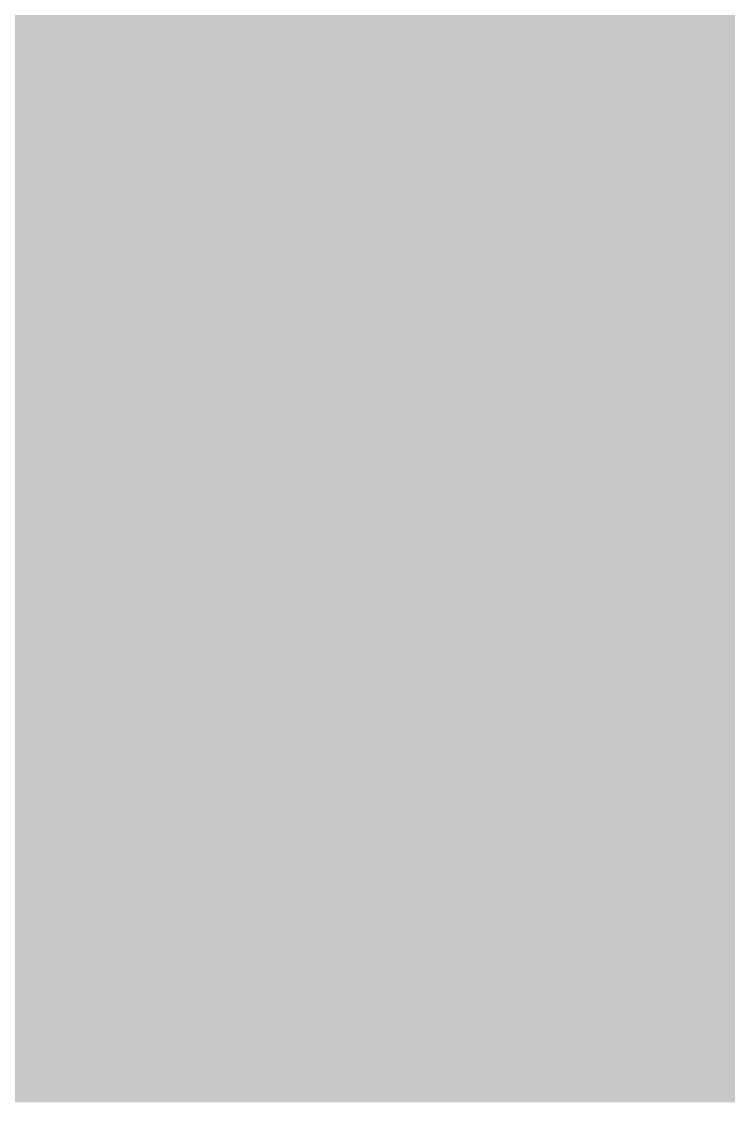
# Model space of a CAD drawing. Extents: x 0 to 100, y 0 to 127.
# Drawn here: x 36.8 to 72.9, y 0 to 55.1 of the extents above; entities that cross this region are included whole.
import ezdxf

# ---------------------------------------------------------------- set-up
doc = ezdxf.new("R2010")
doc.units = 0

msp = doc.modelspace()

# ---------------------------------------------------------------- linework, layer by layer
at = {"layer": '', "color": 0}
for points in [[(65.277778, 54.381306), (66.666667, 54.381306), (65.277778, 69.719624), (66.666667, 69.719624)], [(62.5, 52.986914), (65.277778, 52.986914), (62.5, 68.325231), (65.277778, 68.325231)], [(56.944444, 54.381306), (58.333333, 54.381306), (56.944444, 61.353269), (58.333333, 61.353269)], [(61.111111, 52.986914), (62.5, 52.986914), (61.111111, 59.958876), (62.5, 59.958876)], [(36.111111, 26.493457), (37.5, 26.493457), (36.111111, 58.564484), (37.5, 58.564484)], [(47.222222, 54.381306), (48.611111, 54.381306), (47.222222, 58.564484), (48.611111, 58.564484)], [(37.5, 54.381306), (38.888889, 54.381306), (37.5, 57.170091), (38.888889, 57.170091)], [(48.611111, 54.381306), (50, 54.381306), (48.611111, 57.170091), (50, 57.170091)], [(38.888889, 54.381306), (47.222222, 54.381306), (38.888889, 55.775699), (47.222222, 55.775699)], [(50, 54.381306), (56.944444, 54.381306), (50, 55.775699), (56.944444, 55.775699)], [(58.333333, 52.986914), (61.111111, 52.986914), (58.333333, 55.775699), (61.111111, 55.775699)], [(66.666667, 54.381306), (72.222222, 54.381306), (66.666667, 55.775699), (72.222222, 55.775699)], [(72.222222, 52.986914), (73.611111, 52.986914), (72.222222, 55.775699), (73.611111, 55.775699)], [(37.5, 48.803737), (38.888889, 48.803737), (37.5, 54.381306), (38.888889, 54.381306)], [(38.888889, 52.986914), (50, 52.986914), (38.888889, 54.381306), (50, 54.381306)], [(50, 52.986914), (54.166667, 52.986914), (50, 54.381306), (54.166667, 54.381306)], [(54.166667, 52.986914), (55.555556, 52.986914), (54.166667, 54.381306), (55.555556, 54.381306)], [(55.555556, 47.409344), (58.333333, 47.409344), (55.555556, 54.381306), (58.333333, 54.381306)], [(65.277778, 51.592521), (66.666667, 51.592521), (65.277778, 54.381306), (66.666667, 54.381306)], [(66.666667, 51.592521), (70.833333, 51.592521), (66.666667, 54.381306), (70.833333, 54.381306)], [(70.833333, 51.592521), (72.222222, 51.592521), (70.833333, 54.381306), (72.222222, 54.381306)], [(38.888889, 50.198129), (41.666667, 50.198129), (38.888889, 52.986914), (41.666667, 52.986914)], [(41.666667, 51.592521), (50, 51.592521), (41.666667, 52.986914), (50, 52.986914)], [(50, 51.592521), (51.388889, 51.592521), (50, 52.986914), (51.388889, 52.986914)], [(51.388889, 47.409344), (55.555556, 47.409344), (51.388889, 52.986914), (55.555556, 52.986914)], [(58.333333, 51.592521), (59.722222, 51.592521), (58.333333, 52.986914), (59.722222, 52.986914)], [(59.722222, 51.592521), (62.5, 51.592521), (59.722222, 52.986914), (62.5, 52.986914)], [(62.5, 50.198129), (63.888889, 50.198129), (62.5, 52.986914), (63.888889, 52.986914)], [(63.888889, 50.198129), (65.277778, 50.198129), (63.888889, 52.986914), (65.277778, 52.986914)], [(72.222222, 32.071027), (73.611111, 32.071027), (72.222222, 52.986914), (73.611111, 52.986914)], [(41.666667, 50.198129), (44.444444, 50.198129), (41.666667, 51.592521), (44.444444, 51.592521)], [(44.444444, 40.437382), (45.833333, 40.437382), (44.444444, 51.592521), (45.833333, 51.592521)], [(45.833333, 50.198129), (47.222222, 50.198129), (45.833333, 51.592521), (47.222222, 51.592521)], [(47.222222, 50.198129), (51.388889, 50.198129), (47.222222, 51.592521), (51.388889, 51.592521)], [(58.333333, 50.198129), (61.111111, 50.198129), (58.333333, 51.592521), (61.111111, 51.592521)], [(61.111111, 48.803737), (62.5, 48.803737), (61.111111, 51.592521), (62.5, 51.592521)], [(65.277778, 50.198129), (69.444444, 50.198129), (65.277778, 51.592521), (69.444444, 51.592521)], [(69.444444, 48.803737), (70.833333, 48.803737), (69.444444, 51.592521), (70.833333, 51.592521)], [(70.833333, 36.254204), (72.222222, 36.254204), (70.833333, 51.592521), (72.222222, 51.592521)], [(38.888889, 47.409344), (44.444444, 47.409344), (38.888889, 50.198129), (44.444444, 50.198129)], [(45.833333, 39.042989), (47.222222, 39.042989), (45.833333, 50.198129), (47.222222, 50.198129)], [(47.222222, 48.803737), (48.611111, 48.803737), (47.222222, 50.198129), (48.611111, 50.198129)], [(48.611111, 48.803737), (50, 48.803737), (48.611111, 50.198129), (50, 50.198129)], [(50, 48.803737), (51.388889, 48.803737), (50, 50.198129), (51.388889, 50.198129)], [(58.333333, 48.803737), (59.722222, 48.803737), (58.333333, 50.198129), (59.722222, 50.198129)], [(59.722222, 47.409344), (61.111111, 47.409344), (59.722222, 50.198129), (61.111111, 50.198129)], [(62.5, 48.803737), (66.666667, 48.803737), (62.5, 50.198129), (66.666667, 50.198129)], [(66.666667, 48.803737), (68.055556, 48.803737), (66.666667, 50.198129), (68.055556, 50.198129)], [(68.055556, 48.803737), (69.444444, 48.803737), (68.055556, 50.198129), (69.444444, 50.198129)], [(37.5, 47.409344), (38.888889, 47.409344), (37.5, 48.803737), (38.888889, 48.803737)], [(47.222222, 39.042989), (48.611111, 39.042989), (47.222222, 48.803737), (48.611111, 48.803737)], [(48.611111, 47.409344), (50, 47.409344), (48.611111, 48.803737), (50, 48.803737)], [(50, 40.437382), (51.388889, 40.437382), (50, 48.803737), (51.388889, 48.803737)], [(58.333333, 46.014952), (59.722222, 46.014952), (58.333333, 48.803737), (59.722222, 48.803737)], [(61.111111, 47.409344), (65.277778, 47.409344), (61.111111, 48.803737), (65.277778, 48.803737)], [(65.277778, 47.409344), (68.055556, 47.409344), (65.277778, 48.803737), (68.055556, 48.803737)], [(68.055556, 47.409344), (69.444444, 47.409344), (68.055556, 48.803737), (69.444444, 48.803737)], [(69.444444, 47.409344), (70.833333, 47.409344), (69.444444, 48.803737), (70.833333, 48.803737)], [(37.5, 46.014952), (38.888889, 46.014952), (37.5, 47.409344), (38.888889, 47.409344)], [(38.888889, 41.831774), (43.055556, 41.831774), (38.888889, 47.409344), (43.055556, 47.409344)], [(43.055556, 46.014952), (44.444444, 46.014952), (43.055556, 47.409344), (44.444444, 47.409344)], [(48.611111, 39.042989), (50, 39.042989), (48.611111, 47.409344), (50, 47.409344)], [(51.388889, 41.831774), (54.166667, 41.831774), (51.388889, 47.409344), (54.166667, 47.409344)], [(54.166667, 46.014952), (56.944444, 46.014952), (54.166667, 47.409344), (56.944444, 47.409344)], [(56.944444, 44.620559), (58.333333, 44.620559), (56.944444, 47.409344), (58.333333, 47.409344)], [(59.722222, 46.014952), (61.111111, 46.014952), (59.722222, 47.409344), (61.111111, 47.409344)], [(61.111111, 46.014952), (62.5, 46.014952), (61.111111, 47.409344), (62.5, 47.409344)], [(62.5, 46.014952), (63.888889, 46.014952), (62.5, 47.409344), (63.888889, 47.409344)], [(63.888889, 46.014952), (66.666667, 46.014952), (63.888889, 47.409344), (66.666667, 47.409344)], [(66.666667, 46.014952), (68.055556, 46.014952), (66.666667, 47.409344), (68.055556, 47.409344)], [(68.055556, 30.676634), (69.444444, 30.676634), (68.055556, 47.409344), (69.444444, 47.409344)], [(69.444444, 46.014952), (70.833333, 46.014952), (69.444444, 47.409344), (70.833333, 47.409344)], [(37.5, 43.226167), (38.888889, 43.226167), (37.5, 46.014952), (38.888889, 46.014952)], [(43.055556, 40.437382), (44.444444, 40.437382), (43.055556, 46.014952), (44.444444, 46.014952)], [(54.166667, 43.226167), (56.944444, 43.226167), (54.166667, 46.014952), (56.944444, 46.014952)], [(58.333333, 43.226167), (59.722222, 43.226167), (58.333333, 46.014952), (59.722222, 46.014952)], [(59.722222, 44.620559), (61.111111, 44.620559), (59.722222, 46.014952), (61.111111, 46.014952)], [(61.111111, 44.620559), (62.5, 44.620559), (61.111111, 46.014952), (62.5, 46.014952)], [(62.5, 43.226167), (65.277778, 43.226167), (62.5, 46.014952), (65.277778, 46.014952)], [(65.277778, 44.620559), (66.666667, 44.620559), (65.277778, 46.014952), (66.666667, 46.014952)], [(66.666667, 39.042989), (68.055556, 39.042989), (66.666667, 46.014952), (68.055556, 46.014952)], [(69.444444, 43.226167), (70.833333, 43.226167), (69.444444, 46.014952), (70.833333, 46.014952)], [(56.944444, 43.226167), (58.333333, 43.226167), (56.944444, 44.620559), (58.333333, 44.620559)], [(59.722222, 43.226167), (61.111111, 43.226167), (59.722222, 44.620559), (61.111111, 44.620559)], [(61.111111, 40.437382), (62.5, 40.437382), (61.111111, 44.620559), (62.5, 44.620559)], [(65.277778, 36.254204), (66.666667, 36.254204), (65.277778, 44.620559), (66.666667, 44.620559)], [(37.5, 25.099065), (38.888889, 25.099065), (37.5, 43.226167), (38.888889, 43.226167)], [(54.166667, 41.831774), (55.555556, 41.831774), (54.166667, 43.226167), (55.555556, 43.226167)], [(55.555556, 41.831774), (56.944444, 41.831774), (55.555556, 43.226167), (56.944444, 43.226167)], [(56.944444, 41.831774), (58.333333, 41.831774), (56.944444, 43.226167), (58.333333, 43.226167)], [(58.333333, 41.831774), (59.722222, 41.831774), (58.333333, 43.226167), (59.722222, 43.226167)], [(59.722222, 39.042989), (61.111111, 39.042989), (59.722222, 43.226167), (61.111111, 43.226167)], [(62.5, 41.831774), (63.888889, 41.831774), (62.5, 43.226167), (63.888889, 43.226167)], [(63.888889, 41.831774), (65.277778, 41.831774), (63.888889, 43.226167), (65.277778, 43.226167)], [(69.444444, 41.831774), (70.833333, 41.831774), (69.444444, 43.226167), (70.833333, 43.226167)], [(38.888889, 1.394392), (40.277778, 1.394392), (38.888889, 41.831774), (40.277778, 41.831774)], [(40.277778, 40.437382), (43.055556, 40.437382), (40.277778, 41.831774), (43.055556, 41.831774)], [(51.388889, 40.437382), (52.777778, 40.437382), (51.388889, 41.831774), (52.777778, 41.831774)], [(52.777778, 40.437382), (54.166667, 40.437382), (52.777778, 41.831774), (54.166667, 41.831774)], [(54.166667, 40.437382), (56.944444, 40.437382), (54.166667, 41.831774), (56.944444, 41.831774)], [(56.944444, 36.254204), (59.722222, 36.254204), (56.944444, 41.831774), (59.722222, 41.831774)], [(62.5, 40.437382), (63.888889, 40.437382), (62.5, 41.831774), (63.888889, 41.831774)], [(63.888889, 26.493457), (65.277778, 26.493457), (63.888889, 41.831774), (65.277778, 41.831774)], [(69.444444, 40.437382), (70.833333, 40.437382), (69.444444, 41.831774), (70.833333, 41.831774)], [(40.277778, 16.73271), (41.666667, 16.73271), (40.277778, 40.437382), (41.666667, 40.437382)], [(41.666667, 39.042989), (43.055556, 39.042989), (41.666667, 40.437382), (43.055556, 40.437382)], [(43.055556, 39.042989), (45.833333, 39.042989), (43.055556, 40.437382), (45.833333, 40.437382)], [(50, 39.042989), (51.388889, 39.042989), (50, 40.437382), (51.388889, 40.437382)], [(51.388889, 39.042989), (52.777778, 39.042989), (51.388889, 40.437382), (52.777778, 40.437382)], [(52.777778, 39.042989), (54.166667, 39.042989), (52.777778, 40.437382), (54.166667, 40.437382)], [(54.166667, 39.042989), (55.555556, 39.042989), (54.166667, 40.437382), (55.555556, 40.437382)], [(55.555556, 39.042989), (56.944444, 39.042989), (55.555556, 40.437382), (56.944444, 40.437382)], [(61.111111, 39.042989), (62.5, 39.042989), (61.111111, 40.437382), (62.5, 40.437382)], [(62.5, 26.493457), (63.888889, 26.493457), (62.5, 40.437382), (63.888889, 40.437382)], [(69.444444, 39.042989), (70.833333, 39.042989), (69.444444, 40.437382), (70.833333, 40.437382)], [(41.666667, 34.859812), (43.055556, 34.859812), (41.666667, 39.042989), (43.055556, 39.042989)], [(43.055556, 37.648597), (44.444444, 37.648597), (43.055556, 39.042989), (44.444444, 39.042989)], [(44.444444, 37.648597), (45.833333, 37.648597), (44.444444, 39.042989), (45.833333, 39.042989)], [(45.833333, 33.465419), (47.222222, 33.465419), (45.833333, 39.042989), (47.222222, 39.042989)], [(47.222222, 37.648597), (48.611111, 37.648597), (47.222222, 39.042989), (48.611111, 39.042989)], [(48.611111, 36.254204), (50, 36.254204), (48.611111, 39.042989), (50, 39.042989)], [(50, 37.648597), (51.388889, 37.648597), (50, 39.042989), (51.388889, 39.042989)], [(51.388889, 36.254204), (54.166667, 36.254204), (51.388889, 39.042989), (54.166667, 39.042989)], [(54.166667, 37.648597), (55.555556, 37.648597), (54.166667, 39.042989), (55.555556, 39.042989)], [(55.555556, 33.465419), (56.944444, 33.465419), (55.555556, 39.042989), (56.944444, 39.042989)], [(59.722222, 37.648597), (61.111111, 37.648597), (59.722222, 39.042989), (61.111111, 39.042989)], [(61.111111, 27.887849), (62.5, 27.887849), (61.111111, 39.042989), (62.5, 39.042989)], [(66.666667, 37.648597), (68.055556, 37.648597), (66.666667, 39.042989), (68.055556, 39.042989)], [(69.444444, 32.071027), (70.833333, 32.071027), (69.444444, 39.042989), (70.833333, 39.042989)], [(43.055556, 36.254204), (44.444444, 36.254204), (43.055556, 37.648597), (44.444444, 37.648597)], [(44.444444, 36.254204), (45.833333, 36.254204), (44.444444, 37.648597), (45.833333, 37.648597)], [(47.222222, 32.071027), (48.611111, 32.071027), (47.222222, 37.648597), (48.611111, 37.648597)], [(50, 36.254204), (51.388889, 36.254204), (50, 37.648597), (51.388889, 37.648597)], [(54.166667, 32.071027), (55.555556, 32.071027), (54.166667, 37.648597), (55.555556, 37.648597)], [(59.722222, 36.254204), (61.111111, 36.254204), (59.722222, 37.648597), (61.111111, 37.648597)], [(66.666667, 34.859812), (68.055556, 34.859812), (66.666667, 37.648597), (68.055556, 37.648597)], [(43.055556, 34.859812), (44.444444, 34.859812), (43.055556, 36.254204), (44.444444, 36.254204)], [(44.444444, 34.859812), (45.833333, 34.859812), (44.444444, 36.254204), (45.833333, 36.254204)], [(48.611111, 34.859812), (50, 34.859812), (48.611111, 36.254204), (50, 36.254204)], [(50, 34.859812), (52.777778, 34.859812), (50, 36.254204), (52.777778, 36.254204)], [(52.777778, 30.676634), (54.166667, 30.676634), (52.777778, 36.254204), (54.166667, 36.254204)], [(56.944444, 34.859812), (58.333333, 34.859812), (56.944444, 36.254204), (58.333333, 36.254204)], [(58.333333, 34.859812), (59.722222, 34.859812), (58.333333, 36.254204), (59.722222, 36.254204)], [(59.722222, 27.887849), (61.111111, 27.887849), (59.722222, 36.254204), (61.111111, 36.254204)], [(65.277778, 34.859812), (66.666667, 34.859812), (65.277778, 36.254204), (66.666667, 36.254204)], [(70.833333, 34.859812), (72.222222, 34.859812), (70.833333, 36.254204), (72.222222, 36.254204)], [(41.666667, 27.887849), (43.055556, 27.887849), (41.666667, 34.859812), (43.055556, 34.859812)], [(43.055556, 32.071027), (45.833333, 32.071027), (43.055556, 34.859812), (45.833333, 34.859812)], [(48.611111, 33.465419), (51.388889, 33.465419), (48.611111, 34.859812), (51.388889, 34.859812)], [(51.388889, 32.071027), (52.777778, 32.071027), (51.388889, 34.859812), (52.777778, 34.859812)], [(56.944444, 33.465419), (58.333333, 33.465419), (56.944444, 34.859812), (58.333333, 34.859812)], [(58.333333, 27.887849), (59.722222, 27.887849), (58.333333, 34.859812), (59.722222, 34.859812)], [(65.277778, 32.071027), (66.666667, 32.071027), (65.277778, 34.859812), (66.666667, 34.859812)], [(66.666667, 33.465419), (68.055556, 33.465419), (66.666667, 34.859812), (68.055556, 34.859812)], [(70.833333, 32.071027), (72.222222, 32.071027), (70.833333, 34.859812), (72.222222, 34.859812)], [(45.833333, 25.099065), (47.222222, 25.099065), (45.833333, 33.465419), (47.222222, 33.465419)], [(48.611111, 32.071027), (50, 32.071027), (48.611111, 33.465419), (50, 33.465419)], [(50, 32.071027), (51.388889, 32.071027), (50, 33.465419), (51.388889, 33.465419)], [(55.555556, 32.071027), (56.944444, 32.071027), (55.555556, 33.465419), (56.944444, 33.465419)], [(56.944444, 26.493457), (58.333333, 26.493457), (56.944444, 33.465419), (58.333333, 33.465419)], [(66.666667, 32.071027), (68.055556, 32.071027), (66.666667, 33.465419), (68.055556, 33.465419)], [(43.055556, 30.676634), (44.444444, 30.676634), (43.055556, 32.071027), (44.444444, 32.071027)], [(44.444444, 29.282242), (45.833333, 29.282242), (44.444444, 32.071027), (45.833333, 32.071027)], [(47.222222, 25.099065), (48.611111, 25.099065), (47.222222, 32.071027), (48.611111, 32.071027)], [(48.611111, 30.676634), (50, 30.676634), (48.611111, 32.071027), (50, 32.071027)], [(50, 30.676634), (52.777778, 30.676634), (50, 32.071027), (52.777778, 32.071027)], [(54.166667, 30.676634), (55.555556, 30.676634), (54.166667, 32.071027), (55.555556, 32.071027)], [(55.555556, 23.704672), (56.944444, 23.704672), (55.555556, 32.071027), (56.944444, 32.071027)], [(65.277778, 30.676634), (66.666667, 30.676634), (65.277778, 32.071027), (66.666667, 32.071027)], [(66.666667, 30.676634), (68.055556, 30.676634), (66.666667, 32.071027), (68.055556, 32.071027)], [(69.444444, 30.676634), (70.833333, 30.676634), (69.444444, 32.071027), (70.833333, 32.071027)], [(70.833333, 30.676634), (72.222222, 30.676634), (70.833333, 32.071027), (72.222222, 32.071027)], [(72.222222, 30.676634), (73.611111, 30.676634), (72.222222, 32.071027), (73.611111, 32.071027)], [(43.055556, 18.127102), (44.444444, 18.127102), (43.055556, 30.676634), (44.444444, 30.676634)], [(48.611111, 26.493457), (51.388889, 26.493457), (48.611111, 30.676634), (51.388889, 30.676634)], [(51.388889, 29.282242), (52.777778, 29.282242), (51.388889, 30.676634), (52.777778, 30.676634)], [(52.777778, 29.282242), (54.166667, 29.282242), (52.777778, 30.676634), (54.166667, 30.676634)], [(54.166667, 16.73271), (55.555556, 16.73271), (54.166667, 30.676634), (55.555556, 30.676634)], [(65.277778, 29.282242), (66.666667, 29.282242), (65.277778, 30.676634), (66.666667, 30.676634)], [(66.666667, 29.282242), (68.055556, 29.282242), (66.666667, 30.676634), (68.055556, 30.676634)], [(68.055556, 27.887849), (69.444444, 27.887849), (68.055556, 30.676634), (69.444444, 30.676634)], [(69.444444, 27.887849), (75, 27.887849), (69.444444, 30.676634), (75, 30.676634)], [(44.444444, 26.493457), (45.833333, 26.493457), (44.444444, 29.282242), (45.833333, 29.282242)], [(51.388889, 27.887849), (52.777778, 27.887849), (51.388889, 29.282242), (52.777778, 29.282242)], [(52.777778, 19.521495), (54.166667, 19.521495), (52.777778, 29.282242), (54.166667, 29.282242)], [(65.277778, 27.887849), (66.666667, 27.887849), (65.277778, 29.282242), (66.666667, 29.282242)], [(66.666667, 27.887849), (68.055556, 27.887849), (66.666667, 29.282242), (68.055556, 29.282242)], [(41.666667, 26.493457), (43.055556, 26.493457), (41.666667, 27.887849), (43.055556, 27.887849)], [(51.388889, 15.338317), (52.777778, 15.338317), (51.388889, 27.887849), (52.777778, 27.887849)], [(58.333333, 26.493457), (62.5, 26.493457), (58.333333, 27.887849), (62.5, 27.887849)], [(65.277778, 26.493457), (66.666667, 26.493457), (65.277778, 27.887849), (66.666667, 27.887849)], [(66.666667, 26.493457), (70.833333, 26.493457), (66.666667, 27.887849), (70.833333, 27.887849)], [(70.833333, 26.493457), (73.611111, 26.493457), (70.833333, 27.887849), (73.611111, 27.887849)], [(36.111111, 25.099065), (37.5, 25.099065), (36.111111, 26.493457), (37.5, 26.493457)], [(41.666667, 23.704672), (43.055556, 23.704672), (41.666667, 26.493457), (43.055556, 26.493457)], [(44.444444, 20.915887), (45.833333, 20.915887), (44.444444, 26.493457), (45.833333, 26.493457)], [(48.611111, 25.099065), (50, 25.099065), (48.611111, 26.493457), (50, 26.493457)], [(50, 15.338317), (51.388889, 15.338317), (50, 26.493457), (51.388889, 26.493457)], [(56.944444, 25.099065), (58.333333, 25.099065), (56.944444, 26.493457), (58.333333, 26.493457)], [(58.333333, 25.099065), (62.5, 25.099065), (58.333333, 26.493457), (62.5, 26.493457)], [(62.5, 25.099065), (65.277778, 25.099065), (62.5, 26.493457), (65.277778, 26.493457)], [(65.277778, 25.099065), (66.666667, 25.099065), (65.277778, 26.493457), (66.666667, 26.493457)], [(66.666667, 25.099065), (68.055556, 25.099065), (66.666667, 26.493457), (68.055556, 26.493457)], [(68.055556, 23.704672), (73.611111, 23.704672), (68.055556, 26.493457), (73.611111, 26.493457)], [(36.111111, 6.971962), (37.5, 6.971962), (36.111111, 25.099065), (37.5, 25.099065)], [(37.5, 23.704672), (38.888889, 23.704672), (37.5, 25.099065), (38.888889, 25.099065)], [(45.833333, 22.31028), (47.222222, 22.31028), (45.833333, 25.099065), (47.222222, 25.099065)], [(47.222222, 23.704672), (48.611111, 23.704672), (47.222222, 25.099065), (48.611111, 25.099065)], [(48.611111, 23.704672), (50, 23.704672), (48.611111, 25.099065), (50, 25.099065)], [(56.944444, 23.704672), (61.111111, 23.704672), (56.944444, 25.099065), (61.111111, 25.099065)], [(61.111111, 23.704672), (62.5, 23.704672), (61.111111, 25.099065), (62.5, 25.099065)], [(62.5, 23.704672), (63.888889, 23.704672), (62.5, 25.099065), (63.888889, 25.099065)], [(63.888889, 23.704672), (68.055556, 23.704672), (63.888889, 25.099065), (68.055556, 25.099065)], [(37.5, 12.549532), (38.888889, 12.549532), (37.5, 23.704672), (38.888889, 23.704672)], [(41.666667, 20.915887), (43.055556, 20.915887), (41.666667, 23.704672), (43.055556, 23.704672)], [(47.222222, 22.31028), (48.611111, 22.31028), (47.222222, 23.704672), (48.611111, 23.704672)], [(48.611111, 15.338317), (50, 15.338317), (48.611111, 23.704672), (50, 23.704672)], [(55.555556, 22.31028), (58.333333, 22.31028), (55.555556, 23.704672), (58.333333, 23.704672)], [(58.333333, 18.127102), (59.722222, 18.127102), (58.333333, 23.704672), (59.722222, 23.704672)], [(59.722222, 22.31028), (61.111111, 22.31028), (59.722222, 23.704672), (61.111111, 23.704672)], [(61.111111, 19.521495), (62.5, 19.521495), (61.111111, 23.704672), (62.5, 23.704672)], [(62.5, 22.31028), (63.888889, 22.31028), (62.5, 23.704672), (63.888889, 23.704672)], [(63.888889, 20.915887), (65.277778, 20.915887), (63.888889, 23.704672), (65.277778, 23.704672)], [(65.277778, 22.31028), (66.666667, 22.31028), (65.277778, 23.704672), (66.666667, 23.704672)], [(66.666667, 22.31028), (68.055556, 22.31028), (66.666667, 23.704672), (68.055556, 23.704672)], [(68.055556, 20.915887), (69.444444, 20.915887), (68.055556, 23.704672), (69.444444, 23.704672)], [(69.444444, 22.31028), (70.833333, 22.31028), (69.444444, 23.704672), (70.833333, 23.704672)], [(70.833333, 20.915887), (73.611111, 20.915887), (70.833333, 23.704672), (73.611111, 23.704672)], [(45.833333, 20.915887), (47.222222, 20.915887), (45.833333, 22.31028), (47.222222, 22.31028)], [(47.222222, 15.338317), (48.611111, 15.338317), (47.222222, 22.31028), (48.611111, 22.31028)], [(55.555556, 20.915887), (56.944444, 20.915887), (55.555556, 22.31028), (56.944444, 22.31028)], [(56.944444, 20.915887), (58.333333, 20.915887), (56.944444, 22.31028), (58.333333, 22.31028)], [(59.722222, 18.127102), (61.111111, 18.127102), (59.722222, 22.31028), (61.111111, 22.31028)], [(62.5, 20.915887), (63.888889, 20.915887), (62.5, 22.31028), (63.888889, 22.31028)], [(65.277778, 20.915887), (66.666667, 20.915887), (65.277778, 22.31028), (66.666667, 22.31028)], [(66.666667, 19.521495), (68.055556, 19.521495), (66.666667, 22.31028), (68.055556, 22.31028)], [(69.444444, 20.915887), (70.833333, 20.915887), (69.444444, 22.31028), (70.833333, 22.31028)], [(41.666667, 18.127102), (43.055556, 18.127102), (41.666667, 20.915887), (43.055556, 20.915887)], [(44.444444, 19.521495), (45.833333, 19.521495), (44.444444, 20.915887), (45.833333, 20.915887)], [(45.833333, 12.549532), (47.222222, 12.549532), (45.833333, 20.915887), (47.222222, 20.915887)], [(55.555556, 16.73271), (56.944444, 16.73271), (55.555556, 20.915887), (56.944444, 20.915887)], [(56.944444, 19.521495), (58.333333, 19.521495), (56.944444, 20.915887), (58.333333, 20.915887)], [(62.5, 19.521495), (63.888889, 19.521495), (62.5, 20.915887), (63.888889, 20.915887)], [(63.888889, 16.73271), (65.277778, 16.73271), (63.888889, 20.915887), (65.277778, 20.915887)], [(65.277778, 19.521495), (66.666667, 19.521495), (65.277778, 20.915887), (66.666667, 20.915887)], [(68.055556, 19.521495), (69.444444, 19.521495), (68.055556, 20.915887), (69.444444, 20.915887)], [(69.444444, 19.521495), (70.833333, 19.521495), (69.444444, 20.915887), (70.833333, 20.915887)], [(70.833333, 19.521495), (72.222222, 19.521495), (70.833333, 20.915887), (72.222222, 20.915887)], [(72.222222, 16.73271), (73.611111, 16.73271), (72.222222, 20.915887), (73.611111, 20.915887)], [(44.444444, 11.15514), (45.833333, 11.15514), (44.444444, 19.521495), (45.833333, 19.521495)], [(52.777778, 18.127102), (54.166667, 18.127102), (52.777778, 19.521495), (54.166667, 19.521495)], [(56.944444, 18.127102), (58.333333, 18.127102), (56.944444, 19.521495), (58.333333, 19.521495)], [(61.111111, 18.127102), (62.5, 18.127102), (61.111111, 19.521495), (62.5, 19.521495)], [(62.5, 16.73271), (63.888889, 16.73271), (62.5, 19.521495), (63.888889, 19.521495)], [(65.277778, 16.73271), (66.666667, 16.73271), (65.277778, 19.521495), (66.666667, 19.521495)], [(66.666667, 18.127102), (68.055556, 18.127102), (66.666667, 19.521495), (68.055556, 19.521495)], [(68.055556, 18.127102), (69.444444, 18.127102), (68.055556, 19.521495), (69.444444, 19.521495)], [(69.444444, 16.73271), (70.833333, 16.73271), (69.444444, 19.521495), (70.833333, 19.521495)], [(70.833333, 18.127102), (72.222222, 18.127102), (70.833333, 19.521495), (72.222222, 19.521495)], [(41.666667, 16.73271), (44.444444, 16.73271), (41.666667, 18.127102), (44.444444, 18.127102)], [(52.777778, 16.73271), (54.166667, 16.73271), (52.777778, 18.127102), (54.166667, 18.127102)], [(56.944444, 16.73271), (58.333333, 16.73271), (56.944444, 18.127102), (58.333333, 18.127102)], [(58.333333, 16.73271), (59.722222, 16.73271), (58.333333, 18.127102), (59.722222, 18.127102)], [(59.722222, 16.73271), (61.111111, 16.73271), (59.722222, 18.127102), (61.111111, 18.127102)], [(61.111111, 16.73271), (62.5, 16.73271), (61.111111, 18.127102), (62.5, 18.127102)], [(66.666667, 15.338317), (68.055556, 15.338317), (66.666667, 18.127102), (68.055556, 18.127102)], [(68.055556, 15.338317), (69.444444, 15.338317), (68.055556, 18.127102), (69.444444, 18.127102)], [(70.833333, 16.73271), (72.222222, 16.73271), (70.833333, 18.127102), (72.222222, 18.127102)], [(40.277778, 15.338317), (43.055556, 15.338317), (40.277778, 16.73271), (43.055556, 16.73271)], [(43.055556, 8.366355), (44.444444, 8.366355), (43.055556, 16.73271), (44.444444, 16.73271)], [(52.777778, 15.338317), (54.166667, 15.338317), (52.777778, 16.73271), (54.166667, 16.73271)], [(54.166667, 15.338317), (55.555556, 15.338317), (54.166667, 16.73271), (55.555556, 16.73271)], [(55.555556, 12.549532), (56.944444, 12.549532), (55.555556, 16.73271), (56.944444, 16.73271)], [(56.944444, 15.338317), (58.333333, 15.338317), (56.944444, 16.73271), (58.333333, 16.73271)], [(58.333333, 13.943925), (59.722222, 13.943925), (58.333333, 16.73271), (59.722222, 16.73271)], [(59.722222, 15.338317), (61.111111, 15.338317), (59.722222, 16.73271), (61.111111, 16.73271)], [(61.111111, 15.338317), (66.666667, 15.338317), (61.111111, 16.73271), (66.666667, 16.73271)], [(69.444444, 15.338317), (70.833333, 15.338317), (69.444444, 16.73271), (70.833333, 16.73271)], [(70.833333, 15.338317), (72.222222, 15.338317), (70.833333, 16.73271), (72.222222, 16.73271)], [(72.222222, 15.338317), (73.611111, 15.338317), (72.222222, 16.73271), (73.611111, 16.73271)], [(40.277778, 13.943925), (41.666667, 13.943925), (40.277778, 15.338317), (41.666667, 15.338317)], [(41.666667, 13.943925), (43.055556, 13.943925), (41.666667, 15.338317), (43.055556, 15.338317)], [(47.222222, 13.943925), (48.611111, 13.943925), (47.222222, 15.338317), (48.611111, 15.338317)], [(48.611111, 13.943925), (51.388889, 13.943925), (48.611111, 15.338317), (51.388889, 15.338317)], [(51.388889, 12.549532), (52.777778, 12.549532), (51.388889, 15.338317), (52.777778, 15.338317)], [(52.777778, 13.943925), (54.166667, 13.943925), (52.777778, 15.338317), (54.166667, 15.338317)], [(54.166667, 13.943925), (55.555556, 13.943925), (54.166667, 15.338317), (55.555556, 15.338317)], [(56.944444, 13.943925), (58.333333, 13.943925), (56.944444, 15.338317), (58.333333, 15.338317)], [(59.722222, 13.943925), (61.111111, 13.943925), (59.722222, 15.338317), (61.111111, 15.338317)], [(61.111111, 13.943925), (63.888889, 13.943925), (61.111111, 15.338317), (63.888889, 15.338317)], [(63.888889, 13.943925), (65.277778, 13.943925), (63.888889, 15.338317), (65.277778, 15.338317)], [(65.277778, 13.943925), (66.666667, 13.943925), (65.277778, 15.338317), (66.666667, 15.338317)], [(66.666667, 13.943925), (68.055556, 13.943925), (66.666667, 15.338317), (68.055556, 15.338317)], [(68.055556, 13.943925), (70.833333, 13.943925), (68.055556, 15.338317), (70.833333, 15.338317)], [(70.833333, 13.943925), (72.222222, 13.943925), (70.833333, 15.338317), (72.222222, 15.338317)], [(72.222222, 11.15514), (73.611111, 11.15514), (72.222222, 15.338317), (73.611111, 15.338317)], [(40.277778, 8.366355), (43.055556, 8.366355), (40.277778, 13.943925), (43.055556, 13.943925)], [(47.222222, 12.549532), (50, 12.549532), (47.222222, 13.943925), (50, 13.943925)], [(50, 12.549532), (51.388889, 12.549532), (50, 13.943925), (51.388889, 13.943925)], [(52.777778, 12.549532), (55.555556, 12.549532), (52.777778, 13.943925), (55.555556, 13.943925)], [(56.944444, 12.549532), (58.333333, 12.549532), (56.944444, 13.943925), (58.333333, 13.943925)], [(58.333333, 12.549532), (59.722222, 12.549532), (58.333333, 13.943925), (59.722222, 13.943925)], [(59.722222, 12.549532), (65.277778, 12.549532), (59.722222, 13.943925), (65.277778, 13.943925)], [(65.277778, 8.366355), (66.666667, 8.366355), (65.277778, 13.943925), (66.666667, 13.943925)], [(66.666667, 11.15514), (68.055556, 11.15514), (66.666667, 13.943925), (68.055556, 13.943925)], [(68.055556, 12.549532), (69.444444, 12.549532), (68.055556, 13.943925), (69.444444, 13.943925)], [(69.444444, 12.549532), (70.833333, 12.549532), (69.444444, 13.943925), (70.833333, 13.943925)], [(70.833333, 12.549532), (72.222222, 12.549532), (70.833333, 13.943925), (72.222222, 13.943925)], [(37.5, 11.15514), (38.888889, 11.15514), (37.5, 12.549532), (38.888889, 12.549532)], [(45.833333, 11.15514), (51.388889, 11.15514), (45.833333, 12.549532), (51.388889, 12.549532)], [(51.388889, 6.971962), (55.555556, 6.971962), (51.388889, 12.549532), (55.555556, 12.549532)], [(55.555556, 11.15514), (58.333333, 11.15514), (55.555556, 12.549532), (58.333333, 12.549532)], [(58.333333, 11.15514), (62.5, 11.15514), (58.333333, 12.549532), (62.5, 12.549532)], [(62.5, 11.15514), (65.277778, 11.15514), (62.5, 12.549532), (65.277778, 12.549532)], [(68.055556, 11.15514), (69.444444, 11.15514), (68.055556, 12.549532), (69.444444, 12.549532)], [(69.444444, 11.15514), (70.833333, 11.15514), (69.444444, 12.549532), (70.833333, 12.549532)], [(70.833333, 11.15514), (72.222222, 11.15514), (70.833333, 12.549532), (72.222222, 12.549532)], [(37.5, 0), (38.888889, 0), (37.5, 11.15514), (38.888889, 11.15514)], [(44.444444, 9.760747), (45.833333, 9.760747), (44.444444, 11.15514), (45.833333, 11.15514)], [(45.833333, 9.760747), (47.222222, 9.760747), (45.833333, 11.15514), (47.222222, 11.15514)], [(47.222222, 9.760747), (48.611111, 9.760747), (47.222222, 11.15514), (48.611111, 11.15514)], [(48.611111, 9.760747), (50, 9.760747), (48.611111, 11.15514), (50, 11.15514)], [(50, 9.760747), (51.388889, 9.760747), (50, 11.15514), (51.388889, 11.15514)], [(55.555556, 9.760747), (58.333333, 9.760747), (55.555556, 11.15514), (58.333333, 11.15514)], [(58.333333, 8.366355), (59.722222, 8.366355), (58.333333, 11.15514), (59.722222, 11.15514)], [(59.722222, 9.760747), (61.111111, 9.760747), (59.722222, 11.15514), (61.111111, 11.15514)], [(61.111111, 9.760747), (62.5, 9.760747), (61.111111, 11.15514), (62.5, 11.15514)], [(62.5, 9.760747), (63.888889, 9.760747), (62.5, 11.15514), (63.888889, 11.15514)], [(63.888889, 4.183177), (65.277778, 4.183177), (63.888889, 11.15514), (65.277778, 11.15514)], [(66.666667, 9.760747), (68.055556, 9.760747), (66.666667, 11.15514), (68.055556, 11.15514)], [(68.055556, 9.760747), (69.444444, 9.760747), (68.055556, 11.15514), (69.444444, 11.15514)], [(69.444444, 6.971962), (70.833333, 6.971962), (69.444444, 11.15514), (70.833333, 11.15514)], [(70.833333, 9.760747), (72.222222, 9.760747), (70.833333, 11.15514), (72.222222, 11.15514)], [(72.222222, 9.760747), (73.611111, 9.760747), (72.222222, 11.15514), (73.611111, 11.15514)], [(44.444444, 8.366355), (48.611111, 8.366355), (44.444444, 9.760747), (48.611111, 9.760747)], [(48.611111, 8.366355), (50, 8.366355), (48.611111, 9.760747), (50, 9.760747)], [(50, 6.971962), (51.388889, 6.971962), (50, 9.760747), (51.388889, 9.760747)], [(55.555556, 8.366355), (56.944444, 8.366355), (55.555556, 9.760747), (56.944444, 9.760747)], [(56.944444, 8.366355), (58.333333, 8.366355), (56.944444, 9.760747), (58.333333, 9.760747)], [(59.722222, 8.366355), (61.111111, 8.366355), (59.722222, 9.760747), (61.111111, 9.760747)], [(61.111111, 8.366355), (63.888889, 8.366355), (61.111111, 9.760747), (63.888889, 9.760747)], [(66.666667, 8.366355), (68.055556, 8.366355), (66.666667, 9.760747), (68.055556, 9.760747)], [(68.055556, 8.366355), (69.444444, 8.366355), (68.055556, 9.760747), (69.444444, 9.760747)], [(70.833333, 8.366355), (72.222222, 8.366355), (70.833333, 9.760747), (72.222222, 9.760747)], [(72.222222, 8.366355), (73.611111, 8.366355), (72.222222, 9.760747), (73.611111, 9.760747)], [(40.277778, 5.57757), (41.666667, 5.57757), (40.277778, 8.366355), (41.666667, 8.366355)], [(41.666667, 6.971962), (43.055556, 6.971962), (41.666667, 8.366355), (43.055556, 8.366355)], [(43.055556, 6.971962), (45.833333, 6.971962), (43.055556, 8.366355), (45.833333, 8.366355)], [(45.833333, 6.971962), (47.222222, 6.971962), (45.833333, 8.366355), (47.222222, 8.366355)], [(47.222222, 4.183177), (50, 4.183177), (47.222222, 8.366355), (50, 8.366355)], [(55.555556, 6.971962), (56.944444, 6.971962), (55.555556, 8.366355), (56.944444, 8.366355)], [(56.944444, 6.971962), (58.333333, 6.971962), (56.944444, 8.366355), (58.333333, 8.366355)], [(58.333333, 6.971962), (59.722222, 6.971962), (58.333333, 8.366355), (59.722222, 8.366355)], [(59.722222, 6.971962), (62.5, 6.971962), (59.722222, 8.366355), (62.5, 8.366355)], [(62.5, 6.971962), (63.888889, 6.971962), (62.5, 8.366355), (63.888889, 8.366355)], [(65.277778, 6.971962), (66.666667, 6.971962), (65.277778, 8.366355), (66.666667, 8.366355)], [(66.666667, 6.971962), (68.055556, 6.971962), (66.666667, 8.366355), (68.055556, 8.366355)], [(68.055556, 6.971962), (69.444444, 6.971962), (68.055556, 8.366355), (69.444444, 8.366355)], [(70.833333, 6.971962), (73.611111, 6.971962), (70.833333, 8.366355), (73.611111, 8.366355)], [(34.722222, 5.57757), (37.5, 5.57757), (34.722222, 6.971962), (37.5, 6.971962)], [(41.666667, 5.57757), (44.444444, 5.57757), (41.666667, 6.971962), (44.444444, 6.971962)], [(44.444444, 4.183177), (45.833333, 4.183177), (44.444444, 6.971962), (45.833333, 6.971962)], [(45.833333, 5.57757), (47.222222, 5.57757), (45.833333, 6.971962), (47.222222, 6.971962)], [(50, 5.57757), (51.388889, 5.57757), (50, 6.971962), (51.388889, 6.971962)], [(51.388889, 5.57757), (52.777778, 5.57757), (51.388889, 6.971962), (52.777778, 6.971962)], [(52.777778, 5.57757), (54.166667, 5.57757), (52.777778, 6.971962), (54.166667, 6.971962)], [(54.166667, 5.57757), (56.944444, 5.57757), (54.166667, 6.971962), (56.944444, 6.971962)], [(56.944444, 5.57757), (58.333333, 5.57757), (56.944444, 6.971962), (58.333333, 6.971962)], [(58.333333, 4.183177), (59.722222, 4.183177), (58.333333, 6.971962), (59.722222, 6.971962)], [(59.722222, 5.57757), (61.111111, 5.57757), (59.722222, 6.971962), (61.111111, 6.971962)], [(61.111111, 5.57757), (63.888889, 5.57757), (61.111111, 6.971962), (63.888889, 6.971962)], [(65.277778, 5.57757), (66.666667, 5.57757), (65.277778, 6.971962), (66.666667, 6.971962)], [(66.666667, 4.183177), (69.444444, 4.183177), (66.666667, 6.971962), (69.444444, 6.971962)], [(69.444444, 5.57757), (70.833333, 5.57757), (69.444444, 6.971962), (70.833333, 6.971962)], [(70.833333, 5.57757), (72.222222, 5.57757), (70.833333, 6.971962), (72.222222, 6.971962)], [(72.222222, 4.183177), (73.611111, 4.183177), (72.222222, 6.971962), (73.611111, 6.971962)], [(34.722222, 0), (37.5, 0), (34.722222, 5.57757), (37.5, 5.57757)], [(40.277778, 4.183177), (41.666667, 4.183177), (40.277778, 5.57757), (41.666667, 5.57757)], [(41.666667, 2.788785), (43.055556, 2.788785), (41.666667, 5.57757), (43.055556, 5.57757)], [(43.055556, 1.394392), (44.444444, 1.394392), (43.055556, 5.57757), (44.444444, 5.57757)], [(45.833333, 0), (47.222222, 0), (45.833333, 5.57757), (47.222222, 5.57757)], [(50, 4.183177), (51.388889, 4.183177), (50, 5.57757), (51.388889, 5.57757)], [(51.388889, 4.183177), (52.777778, 4.183177), (51.388889, 5.57757), (52.777778, 5.57757)], [(52.777778, 4.183177), (55.555556, 4.183177), (52.777778, 5.57757), (55.555556, 5.57757)], [(55.555556, 1.394392), (56.944444, 1.394392), (55.555556, 5.57757), (56.944444, 5.57757)], [(56.944444, 4.183177), (58.333333, 4.183177), (56.944444, 5.57757), (58.333333, 5.57757)], [(59.722222, 4.183177), (61.111111, 4.183177), (59.722222, 5.57757), (61.111111, 5.57757)], [(61.111111, 4.183177), (62.5, 4.183177), (61.111111, 5.57757), (62.5, 5.57757)], [(62.5, 4.183177), (63.888889, 4.183177), (62.5, 5.57757), (63.888889, 5.57757)], [(65.277778, 4.183177), (66.666667, 4.183177), (65.277778, 5.57757), (66.666667, 5.57757)], [(69.444444, 4.183177), (70.833333, 4.183177), (69.444444, 5.57757), (70.833333, 5.57757)], [(70.833333, 4.183177), (72.222222, 4.183177), (70.833333, 5.57757), (72.222222, 5.57757)], [(40.277778, 1.394392), (41.666667, 1.394392), (40.277778, 4.183177), (41.666667, 4.183177)], [(44.444444, 2.788785), (45.833333, 2.788785), (44.444444, 4.183177), (45.833333, 4.183177)], [(47.222222, 2.788785), (48.611111, 2.788785), (47.222222, 4.183177), (48.611111, 4.183177)], [(48.611111, 2.788785), (50, 2.788785), (48.611111, 4.183177), (50, 4.183177)], [(50, 1.394392), (51.388889, 1.394392), (50, 4.183177), (51.388889, 4.183177)], [(51.388889, 0), (52.777778, 0), (51.388889, 4.183177), (52.777778, 4.183177)], [(52.777778, 2.788785), (55.555556, 2.788785), (52.777778, 4.183177), (55.555556, 4.183177)], [(56.944444, 2.788785), (58.333333, 2.788785), (56.944444, 4.183177), (58.333333, 4.183177)], [(58.333333, 2.788785), (59.722222, 2.788785), (58.333333, 4.183177), (59.722222, 4.183177)], [(59.722222, 2.788785), (61.111111, 2.788785), (59.722222, 4.183177), (61.111111, 4.183177)], [(61.111111, 2.788785), (65.277778, 2.788785), (61.111111, 4.183177), (65.277778, 4.183177)], [(65.277778, 2.788785), (68.055556, 2.788785), (65.277778, 4.183177), (68.055556, 4.183177)], [(68.055556, 2.788785), (69.444444, 2.788785), (68.055556, 4.183177), (69.444444, 4.183177)], [(69.444444, 2.788785), (72.222222, 2.788785), (69.444444, 4.183177), (72.222222, 4.183177)], [(72.222222, 1.394392), (73.611111, 1.394392), (72.222222, 4.183177), (73.611111, 4.183177)], [(41.666667, 1.394392), (43.055556, 1.394392), (41.666667, 2.788785), (43.055556, 2.788785)], [(44.444444, 0), (45.833333, 0), (44.444444, 2.788785), (45.833333, 2.788785)], [(47.222222, 1.394392), (48.611111, 1.394392), (47.222222, 2.788785), (48.611111, 2.788785)], [(48.611111, 1.394392), (50, 1.394392), (48.611111, 2.788785), (50, 2.788785)], [(52.777778, 0), (54.166667, 0), (52.777778, 2.788785), (54.166667, 2.788785)], [(54.166667, 1.394392), (55.555556, 1.394392), (54.166667, 2.788785), (55.555556, 2.788785)], [(56.944444, 0), (58.333333, 0), (56.944444, 2.788785), (58.333333, 2.788785)], [(58.333333, 1.394392), (59.722222, 1.394392), (58.333333, 2.788785), (59.722222, 2.788785)], [(59.722222, 1.394392), (61.111111, 1.394392), (59.722222, 2.788785), (61.111111, 2.788785)], [(61.111111, 1.394392), (62.5, 1.394392), (61.111111, 2.788785), (62.5, 2.788785)], [(62.5, 1.394392), (63.888889, 1.394392), (62.5, 2.788785), (63.888889, 2.788785)], [(63.888889, 1.394392), (65.277778, 1.394392), (63.888889, 2.788785), (65.277778, 2.788785)], [(65.277778, 1.394392), (68.055556, 1.394392), (65.277778, 2.788785), (68.055556, 2.788785)], [(68.055556, 1.394392), (69.444444, 1.394392), (68.055556, 2.788785), (69.444444, 2.788785)], [(69.444444, 1.394392), (70.833333, 1.394392), (69.444444, 2.788785), (70.833333, 2.788785)], [(70.833333, 0), (72.222222, 0), (70.833333, 2.788785), (72.222222, 2.788785)], [(38.888889, 0), (40.277778, 0), (38.888889, 1.394392), (40.277778, 1.394392)], [(40.277778, 0), (43.055556, 0), (40.277778, 1.394392), (43.055556, 1.394392)], [(43.055556, 0), (44.444444, 0), (43.055556, 1.394392), (44.444444, 1.394392)], [(47.222222, 0), (48.611111, 0), (47.222222, 1.394392), (48.611111, 1.394392)], [(48.611111, 0), (50, 0), (48.611111, 1.394392), (50, 1.394392)], [(50, 0), (51.388889, 0), (50, 1.394392), (51.388889, 1.394392)], [(54.166667, 0), (56.944444, 0), (54.166667, 1.394392), (56.944444, 1.394392)], [(58.333333, 0), (59.722222, 0), (58.333333, 1.394392), (59.722222, 1.394392)], [(59.722222, 0), (61.111111, 0), (59.722222, 1.394392), (61.111111, 1.394392)], [(61.111111, 0), (62.5, 0), (61.111111, 1.394392), (62.5, 1.394392)], [(62.5, 0), (63.888889, 0), (62.5, 1.394392), (63.888889, 1.394392)], [(63.888889, 0), (65.277778, 0), (63.888889, 1.394392), (65.277778, 1.394392)], [(65.277778, 0), (66.666667, 0), (65.277778, 1.394392), (66.666667, 1.394392)], [(66.666667, 0), (68.055556, 0), (66.666667, 1.394392), (68.055556, 1.394392)], [(68.055556, 0), (69.444444, 0), (68.055556, 1.394392), (69.444444, 1.394392)], [(69.444444, 0), (70.833333, 0), (69.444444, 1.394392), (70.833333, 1.394392)], [(72.222222, 0), (73.611111, 0), (72.222222, 1.394392), (73.611111, 1.394392)]]:
    msp.add_solid(points, dxfattribs=at)

doc.saveas('drawing.dxf')
